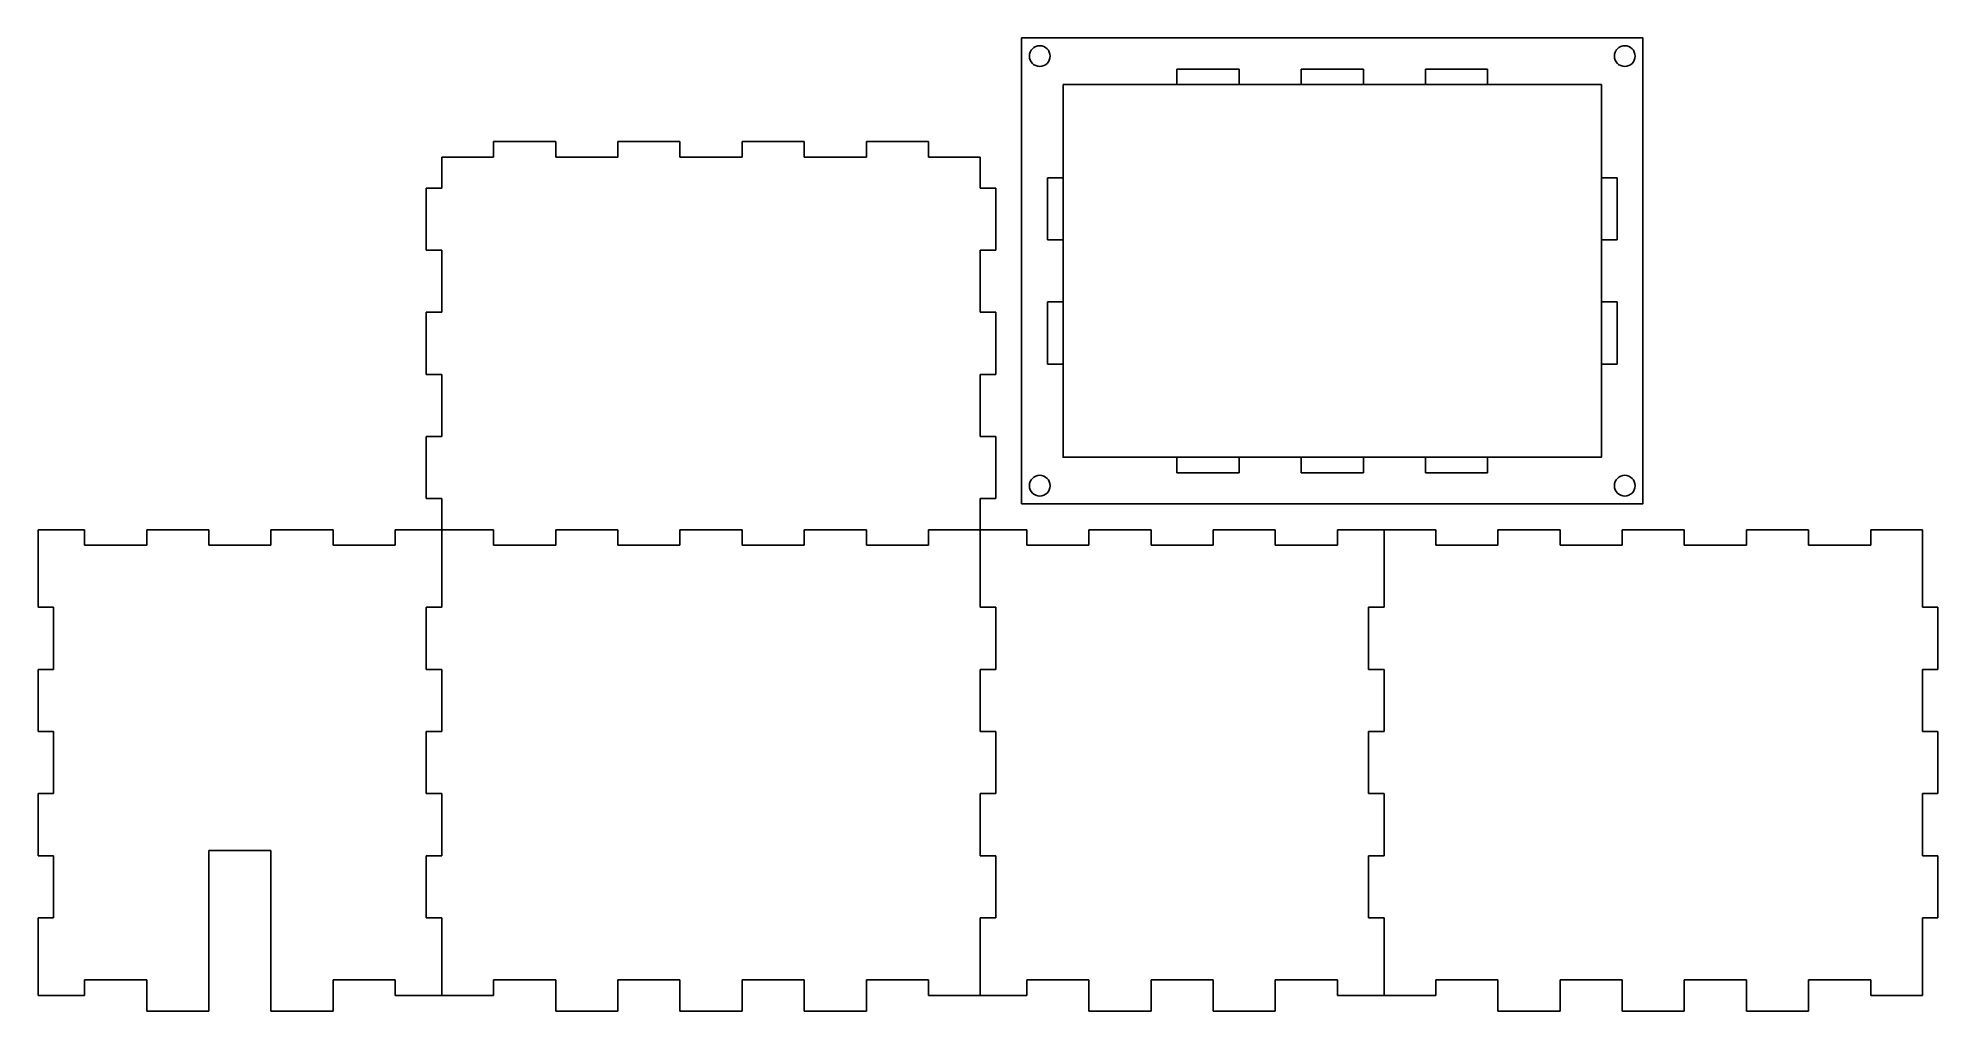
# Model space of a CAD drawing. Header units: millimetres. Extents: x 0 to 367, y 2 to 190.
import ezdxf

# ---------------------------------------------------------------- set-up
doc = ezdxf.new("R2010")
doc.units = ezdxf.units.MM
doc.header["$MEASUREMENT"] = 0
doc.layers.get('0').update_dxf_attribs({"linetype": 'CONTINUOUS'})
for name, color, linetype in [('back_outsideCutPath', 7, 'CONTINUOUS'), ('bottom_outsideCutPath', 7, 'CONTINUOUS'), ('front_outsideCutPath', 7, 'CONTINUOUS'), ('left_outsideCutPath', 7, 'CONTINUOUS'), ('right_outsideCutPath', 7, 'CONTINUOUS'), ('top_outsideCutPath', 7, 'CONTINUOUS')]:
    doc.layers.add(name, color=color, linetype=linetype)

msp = doc.modelspace()

# ---------------------------------------------------------------- linework, layer by layer
at = {"linetype": 'Continuous'}
for p, q in [((220, 184), (232, 184)), ((244, 184), (256, 184)), ((268, 184), (280, 184)), ((195, 163), (195, 151)), ((305, 163), (305, 151)), ((195, 139), (195, 127)), ((305, 139), (305, 127)), ((220, 106), (232, 106)), ((232, 106), (232, 106)), ((244, 106), (256, 106)), ((268, 106), (280, 106))]:
    msp.add_line(p, q, dxfattribs=at)
for points in [[(190, 190), (310, 190), (310, 100), (190, 100)], [(198, 181), (302, 181), (302, 109), (198, 109)]]:
    msp.add_lwpolyline(points, close=True, dxfattribs=at)
for centre in [(193.5, 186.5), (306.5, 186.5), (193.5, 103.5), (306.5, 103.5)]:
    msp.add_circle(centre, 2, dxfattribs=at)
at = {"layer": 'back_outsideCutPath'}
for p, q in [((182, 95), (182, 80)), ((191, 95), (182, 95)), ((191, 92), (191, 95)), ((203, 92), (191, 92)), ((215, 95), (203, 95)), ((203, 95), (203, 92)), ((215, 92), (215, 95)), ((227, 92), (215, 92)), ((239, 95), (227, 95)), ((227, 95), (227, 92)), ((239, 92), (239, 95)), ((251, 92), (239, 92)), ((260, 95), (251, 95)), ((251, 95), (251, 92)), ((260, 92), (260, 95)), ((260, 80), (260, 92)), ((182, 80), (185, 80)), ((185, 80), (185, 68)), ((257, 68), (257, 80)), ((257, 80), (260, 80)), ((185, 68), (182, 68)), ((182, 68), (182, 56)), ((260, 68), (257, 68)), ((260, 56), (260, 68)), ((182, 56), (185, 56)), ((185, 56), (185, 44)), ((257, 44), (257, 56)), ((257, 56), (260, 56)), ((185, 44), (182, 44)), ((182, 44), (182, 32)), ((260, 44), (257, 44)), ((260, 32), (260, 44)), ((182, 32), (185, 32)), ((185, 32), (185, 20)), ((257, 20), (257, 32)), ((257, 32), (260, 32)), ((185, 20), (182, 20)), ((182, 20), (182, 8)), ((260, 20), (257, 20)), ((260, 5), (260, 20)), ((182, 8), (182, 5)), ((191, 5), (191, 8)), ((191, 8), (203, 8)), ((203, 8), (203, 2)), ((215, 2), (215, 8)), ((215, 8), (227, 8)), ((227, 8), (227, 2)), ((239, 2), (239, 8)), ((239, 8), (251, 8)), ((251, 8), (251, 5)), ((182, 5), (191, 5)), ((251, 5), (260, 5)), ((203, 2), (215, 2)), ((227, 2), (239, 2))]:
    msp.add_line(p, q, dxfattribs=at)
at = {"layer": 'bottom_outsideCutPath'}
for p, q in [((220, 181), (220, 184)), ((232, 184), (232, 181)), ((244, 181), (244, 184)), ((256, 184), (256, 181)), ((268, 181), (268, 184)), ((280, 184), (280, 181)), ((232, 181), (220, 181)), ((256, 181), (244, 181)), ((280, 181), (268, 181)), ((195, 163), (198, 163)), ((198, 163), (198, 151)), ((302, 151), (302, 163)), ((302, 163), (305, 163)), ((198, 151), (195, 151)), ((305, 151), (302, 151)), ((195, 139), (198, 139)), ((198, 139), (198, 127)), ((302, 127), (302, 139)), ((302, 139), (305, 139)), ((198, 127), (195, 127)), ((305, 127), (302, 127)), ((220, 106), (220, 109)), ((220, 109), (232, 109)), ((232, 109), (232, 106)), ((244, 106), (244, 109)), ((244, 109), (256, 109)), ((256, 109), (256, 106)), ((268, 106), (268, 109)), ((268, 109), (280, 109)), ((280, 109), (280, 106))]:
    msp.add_line(p, q, dxfattribs=at)
at = {"layer": 'front_outsideCutPath'}
for p, q in [((0, 95), (0, 80)), ((9, 95), (0, 95)), ((9, 92), (9, 95)), ((21, 92), (9, 92)), ((33, 95), (21, 95)), ((21, 95), (21, 92)), ((33, 92), (33, 95)), ((45, 92), (33, 92)), ((57, 95), (45, 95)), ((45, 95), (45, 92)), ((57, 92), (57, 95)), ((69, 92), (57, 92)), ((78, 95), (69, 95)), ((69, 95), (69, 92)), ((78, 92), (78, 95)), ((78, 80), (78, 92)), ((0, 80), (3, 80)), ((3, 80), (3, 68)), ((75, 68), (75, 80)), ((75, 80), (78, 80)), ((3, 68), (0, 68)), ((0, 68), (0, 56)), ((78, 68), (75, 68)), ((78, 56), (78, 68)), ((0, 56), (3, 56)), ((3, 56), (3, 44)), ((75, 44), (75, 56)), ((75, 56), (78, 56)), ((3, 44), (0, 44)), ((0, 44), (0, 32)), ((78, 44), (75, 44)), ((78, 32), (78, 44)), ((0, 32), (3, 32)), ((3, 32), (3, 20)), ((33, 2), (33, 33)), ((33, 33), (45, 33)), ((45, 33), (45, 2)), ((75, 20), (75, 32)), ((75, 32), (78, 32)), ((3, 20), (0, 20)), ((0, 20), (0, 8)), ((78, 20), (75, 20)), ((78, 5), (78, 20)), ((0, 8), (0, 5)), ((9, 5), (9, 8)), ((9, 8), (21, 8)), ((21, 8), (21, 2)), ((57, 2), (57, 8)), ((57, 8), (69, 8)), ((69, 8), (69, 5)), ((0, 5), (9, 5)), ((69, 5), (78, 5)), ((21, 2), (33, 2)), ((45, 2), (57, 2))]:
    msp.add_line(p, q, dxfattribs=at)
at = {"layer": 'left_outsideCutPath'}
for p, q in [((78, 95), (78, 80)), ((88, 95), (78, 95)), ((88, 92), (88, 95)), ((100, 92), (88, 92)), ((112, 95), (100, 95)), ((100, 95), (100, 92)), ((112, 92), (112, 95)), ((124, 92), (112, 92)), ((136, 95), (124, 95)), ((124, 95), (124, 92)), ((136, 92), (136, 95)), ((148, 92), (136, 92)), ((160, 95), (148, 95)), ((148, 95), (148, 92)), ((160, 92), (160, 95)), ((172, 92), (160, 92)), ((182, 95), (172, 95)), ((172, 95), (172, 92)), ((182, 92), (182, 95)), ((182, 80), (182, 92)), ((78, 80), (75, 80)), ((75, 80), (75, 68)), ((185, 80), (182, 80)), ((185, 68), (185, 80)), ((75, 68), (78, 68)), ((78, 68), (78, 56)), ((182, 56), (182, 68)), ((182, 68), (185, 68)), ((78, 56), (75, 56)), ((75, 56), (75, 44)), ((185, 56), (182, 56)), ((185, 44), (185, 56)), ((75, 44), (78, 44)), ((78, 44), (78, 32)), ((182, 32), (182, 44)), ((182, 44), (185, 44)), ((78, 32), (75, 32)), ((75, 32), (75, 20)), ((185, 32), (182, 32)), ((185, 20), (185, 32)), ((75, 20), (78, 20)), ((78, 20), (78, 8)), ((182, 5), (182, 20)), ((182, 20), (185, 20)), ((78, 8), (78, 5)), ((88, 5), (88, 8)), ((88, 8), (100, 8)), ((100, 8), (100, 2)), ((112, 2), (112, 8)), ((112, 8), (124, 8)), ((124, 8), (124, 2)), ((136, 2), (136, 8)), ((136, 8), (148, 8)), ((148, 8), (148, 2)), ((160, 2), (160, 8)), ((160, 8), (172, 8)), ((172, 8), (172, 5)), ((78, 5), (88, 5)), ((172, 5), (182, 5)), ((100, 2), (112, 2)), ((124, 2), (136, 2)), ((148, 2), (160, 2))]:
    msp.add_line(p, q, dxfattribs=at)
at = {"layer": 'right_outsideCutPath'}
for p, q in [((260, 95), (260, 80)), ((270, 95), (260, 95)), ((270, 92), (270, 95)), ((282, 92), (270, 92)), ((294, 95), (282, 95)), ((282, 95), (282, 92)), ((294, 92), (294, 95)), ((306, 92), (294, 92)), ((318, 95), (306, 95)), ((306, 95), (306, 92)), ((318, 92), (318, 95)), ((330, 92), (318, 92)), ((342, 95), (330, 95)), ((330, 95), (330, 92)), ((342, 92), (342, 95)), ((354, 92), (342, 92)), ((364, 95), (354, 95)), ((354, 95), (354, 92)), ((364, 92), (364, 95)), ((364, 80), (364, 92)), ((260, 80), (257, 80)), ((257, 80), (257, 68)), ((367, 80), (364, 80)), ((367, 68), (367, 80)), ((257, 68), (260, 68)), ((260, 68), (260, 56)), ((364, 56), (364, 68)), ((364, 68), (367, 68)), ((260, 56), (257, 56)), ((257, 56), (257, 44)), ((367, 56), (364, 56)), ((367, 44), (367, 56)), ((257, 44), (260, 44)), ((260, 44), (260, 32)), ((364, 32), (364, 44)), ((364, 44), (367, 44)), ((260, 32), (257, 32)), ((257, 32), (257, 20)), ((367, 32), (364, 32)), ((367, 20), (367, 32)), ((257, 20), (260, 20)), ((260, 20), (260, 8)), ((364, 5), (364, 20)), ((364, 20), (367, 20)), ((260, 8), (260, 5)), ((270, 5), (270, 8)), ((270, 8), (282, 8)), ((282, 8), (282, 2)), ((294, 2), (294, 8)), ((294, 8), (306, 8)), ((306, 8), (306, 2)), ((318, 2), (318, 8)), ((318, 8), (330, 8)), ((330, 8), (330, 2)), ((342, 2), (342, 8)), ((342, 8), (354, 8)), ((354, 8), (354, 5)), ((260, 5), (270, 5)), ((354, 5), (364, 5)), ((282, 2), (294, 2)), ((306, 2), (318, 2)), ((330, 2), (342, 2))]:
    msp.add_line(p, q, dxfattribs=at)
at = {"layer": 'top_outsideCutPath'}
for p, q in [((100, 170), (88, 170)), ((88, 170), (88, 167)), ((100, 167), (100, 170)), ((124, 170), (112, 170)), ((112, 170), (112, 167)), ((124, 167), (124, 170)), ((148, 170), (136, 170)), ((136, 170), (136, 167)), ((148, 167), (148, 170)), ((172, 170), (160, 170)), ((160, 170), (160, 167)), ((172, 167), (172, 170)), ((88, 167), (78, 167)), ((78, 167), (78, 161)), ((112, 167), (100, 167)), ((136, 167), (124, 167)), ((160, 167), (148, 167)), ((182, 167), (172, 167)), ((182, 161), (182, 167)), ((78, 161), (75, 161)), ((75, 161), (75, 149)), ((185, 161), (182, 161)), ((185, 149), (185, 161)), ((75, 149), (78, 149)), ((78, 149), (78, 137)), ((182, 137), (182, 149)), ((182, 149), (185, 149)), ((78, 137), (75, 137)), ((75, 137), (75, 125)), ((185, 137), (182, 137)), ((185, 125), (185, 137)), ((75, 125), (78, 125)), ((78, 125), (78, 113)), ((182, 113), (182, 125)), ((182, 125), (185, 125)), ((78, 113), (75, 113)), ((75, 113), (75, 101)), ((185, 113), (182, 113)), ((185, 101), (185, 113)), ((75, 101), (78, 101)), ((78, 101), (78, 95)), ((182, 95), (182, 101)), ((182, 101), (185, 101)), ((78, 95), (88, 95)), ((88, 95), (88, 92)), ((88, 92), (100, 92)), ((100, 92), (100, 95)), ((100, 95), (112, 95)), ((112, 95), (112, 92)), ((112, 92), (124, 92)), ((124, 92), (124, 95)), ((124, 95), (136, 95)), ((136, 95), (136, 92)), ((136, 92), (148, 92)), ((148, 92), (148, 95)), ((148, 95), (160, 95)), ((160, 95), (160, 92)), ((160, 92), (172, 92)), ((172, 92), (172, 95)), ((172, 95), (182, 95))]:
    msp.add_line(p, q, dxfattribs=at)

doc.saveas('drawing.dxf')
